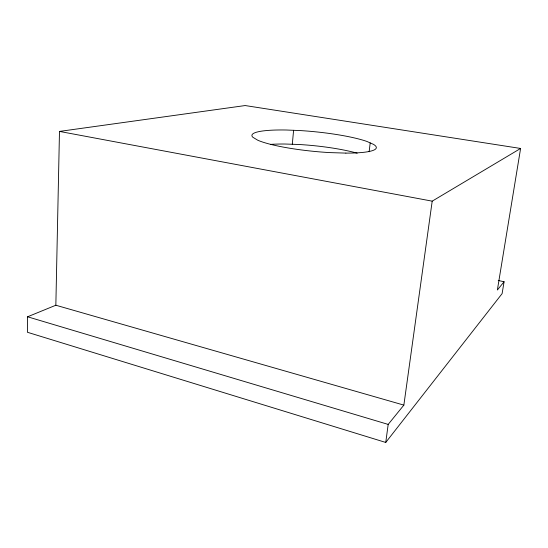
<?xml version="1.0" encoding="UTF-8"?>
<svg xmlns="http://www.w3.org/2000/svg" width="548" height="548" viewBox="0 0 548 548"><rect width="100%" height="100%" fill="white"/><g stroke="black" fill="none" stroke-linecap="round" stroke-linejoin="round"><path stroke-width="0.82" d="M504.078 281.754L497.372 290.008L520.6 148.46L432.201 201.157L403.862 405.109L55.848 305.229L27.578 316.785L27.4 332.259L385.751 442.448L502.105 293.632L504.078 281.754L498.221 280.473M55.848 305.229L59.479 131.417L245.175 105.552L520.6 148.46M292.296 144.275L293.598 130.308M369.153 151.755L370.188 142.905M385.751 442.448L388.183 424.412L403.862 405.109M59.479 131.417L432.201 201.157M27.578 316.785L388.183 424.412M270.493 144.384A62.225 10.837 5.7 0 1 284.96 144.021L299.222 144.508A62.225 10.837 5.7 0 1 357.193 153.187M345.877 153.104L329.875 152.604A62.52 9.816 5.7 0 1 257.718 140.206L252.779 137.206A62.52 9.816 5.7 0 1 286.234 130.006L300.551 130.588A62.52 9.816 5.7 0 1 366.818 141.418L373.441 144.336A62.52 9.816 5.7 0 1 345.877 153.104"/></g></svg>
